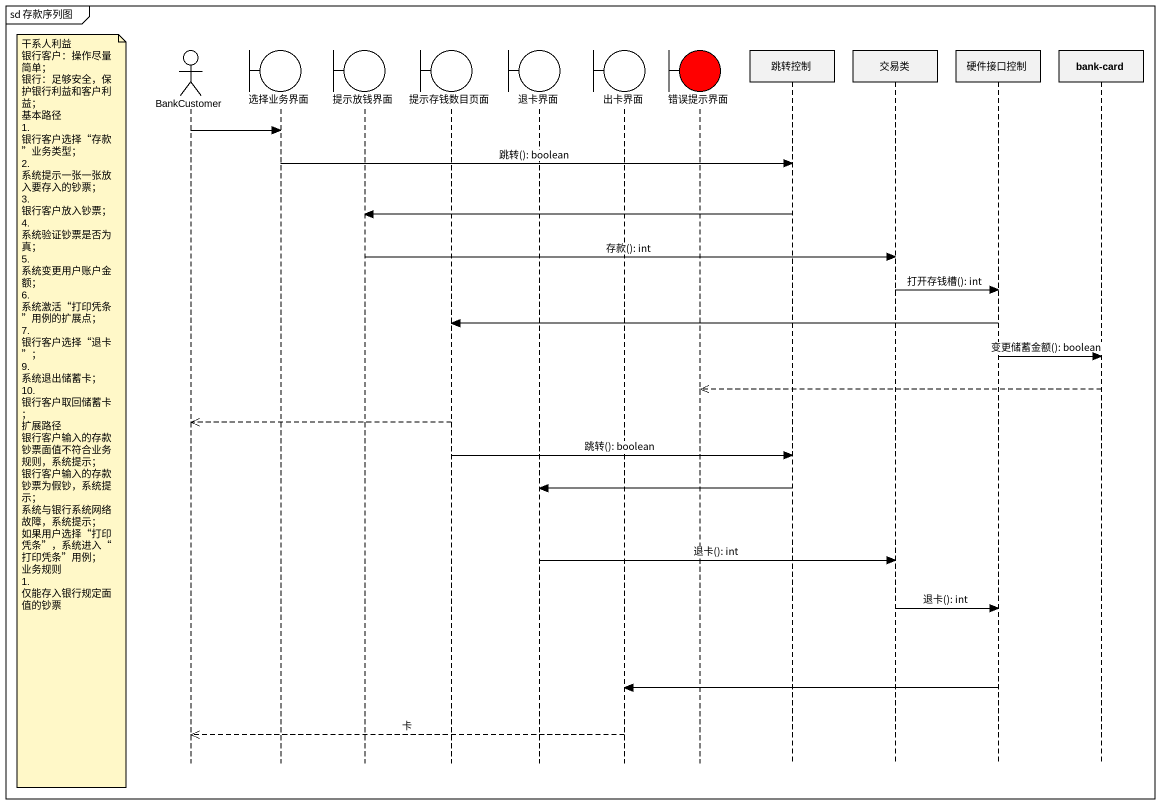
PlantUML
@startuml
mainframe sd 存款序列图
hide footbox
actor BankCustomer
boundary 选择业务界面
boundary 提示放钱界面
boundary 提示存钱数目页面
boundary 退卡界面
boundary 出卡界面
boundary 错误提示界面 #FF0000
participant 跳转控制
participant 交易类
participant 硬件接口控制
participant "bank-card" as bank_card

BankCustomer -> 选择业务界面
选择业务界面 -> 跳转控制 : 跳转(): boolean
跳转控制 -> 提示放钱界面
提示放钱界面 -> 交易类 : 存款(): int
交易类 -> 硬件接口控制 : 打开存钱槽(): int
硬件接口控制 -> 提示存钱数目页面
硬件接口控制 -> bank_card : 变更储蓄金额(): boolean
bank_card -->> 错误提示界面
note left of BankCustomer
  干系人利益
  银行客户：操作尽量简单；
  银行：足够安全，保护银行利益和客户利益；
  基本路径
  1. 银行客户选择“存款”业务类型；
  2. 系统提示一张一张放入要存入的钞票；
  3. 银行客户放入钞票；
  4. 系统验证钞票是否为真；
  5. 系统变更用户账户金额；
  6. 系统激活“打印凭条”用例的扩展点；
  7. 银行客户选择“退卡”；
  9. 系统退出储蓄卡；
  10. 银行客户取回储蓄卡；
  扩展路径
  银行客户输入的存款钞票面值不符合业务规则，系统提示；
  银行客户输入的存款钞票为假钞，系统提示；
  系统与银行系统网络故障，系统提示；
  如果用户选择“打印凭条”，系统进入“打印凭条”用例；
  业务规则
  1. 仅能存入银行规定面值的钞票
end note
提示存钱数目页面 -->> BankCustomer
提示存钱数目页面 -> 跳转控制 : 跳转(): boolean
跳转控制 -> 退卡界面
退卡界面 -> 交易类 : 退卡(): int
交易类 -> 硬件接口控制 : 退卡(): int
硬件接口控制 -> 出卡界面
出卡界面 -->> BankCustomer : 卡
@enduml
